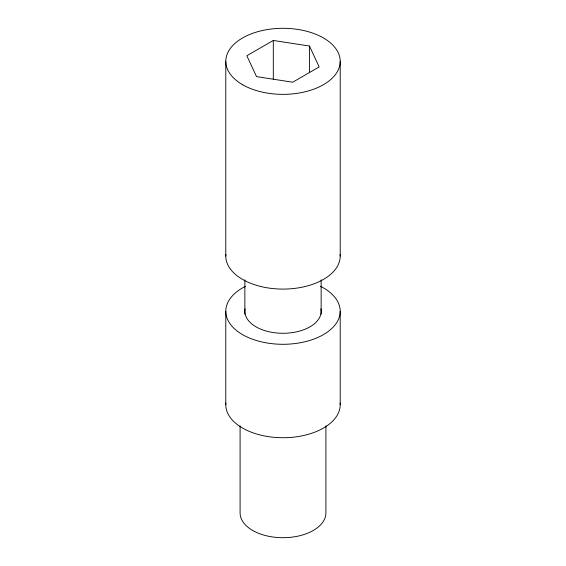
<?xml version="1.0" encoding="UTF-8"?>
<svg xmlns="http://www.w3.org/2000/svg" width="566" height="566" viewBox="0 0 566 566"><rect width="100%" height="100%" fill="white"/><g stroke="black" fill="none" stroke-linecap="round" stroke-linejoin="round"><path stroke-width="0.85" d="M273.307 40.455L246.84 55.737L256.525 76.615L292.693 82.212L319.16 66.93L309.475 46.051L273.307 40.455L273.307 79.162M340.216 61.333L340.216 256.058M340.216 311.265L340.216 404.697M325.91 425.816L325.91 512.923A42.91 24.777 0 0 1 283 537.7A42.91 24.777 0 0 1 240.09 512.923L240.09 425.816M321.141 279.795L321.141 314.18M309.475 46.051L309.475 72.441M244.859 279.795L244.859 314.18M225.784 61.333L225.784 256.058M225.784 311.265L225.784 404.697M340.138 254.339A57.216 33.033 0 0 1 283 289.092A57.216 33.033 0 0 1 225.862 254.339M320.901 308.803A38.141 22.024 0 0 1 283 333.289A38.141 22.024 0 0 1 245.099 308.803M320.547 286.339A57.216 33.033 0 0 1 324.382 334.074A57.216 33.033 0 0 1 241.618 334.074A57.216 33.033 0 0 1 245.453 286.339M340.138 402.978A57.216 33.033 0 0 1 283 437.73A57.216 33.033 0 0 1 225.862 402.978M242.545 84.688A57.216 33.033 0 0 0 338.263 69.88A57.216 33.033 0 0 0 268.192 29.425A57.216 33.033 0 0 0 242.545 84.688"/></g></svg>
